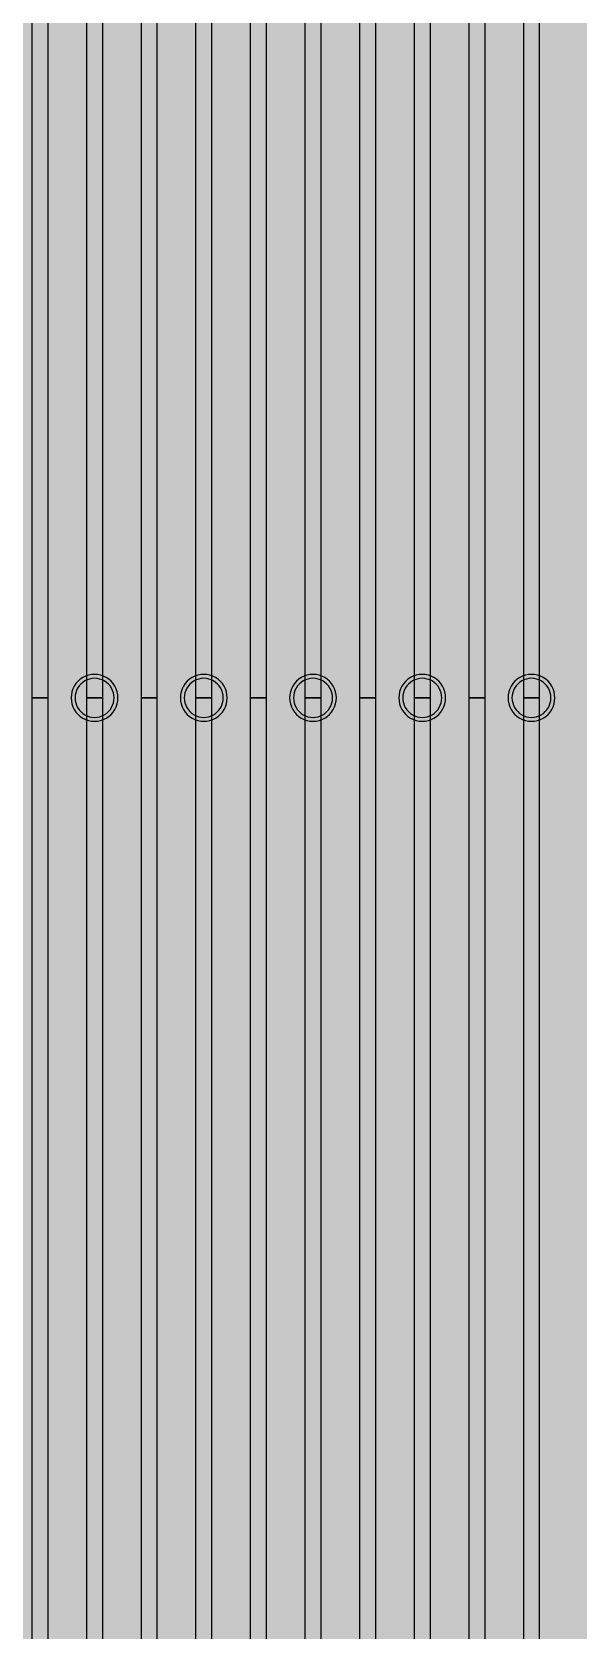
# Model space of a CAD drawing. Header units: metres. Extents: x -7231 to 10969, y -37556 to 1873.
# Drawn here: x 247.5 to 317.5, y -16751.3 to -16546.6 of the extents above; entities that cross this region are included whole.
import ezdxf

# ---------------------------------------------------------------- set-up
doc = ezdxf.new("R2010")
doc.units = ezdxf.units.M
for name, color, linetype in [('Metal1', 4, 'CONTINUOUS'), ('Metal2', 3, 'CONTINUOUS'), ('Polyimide', 7, 'CONTINUOUS')]:
    doc.layers.add(name, color=color, linetype=linetype)

msp = doc.modelspace()

# ---------------------------------------------------------------- hatches: boundary and pattern name
at = {"layer": 'Polyimide'}
msp.add_hatch(color=7, dxfattribs=at).paths.add_polyline_path([(4065.69, -468), (4066.67, -501.99), (4068.51, -535.99), (4071.41, -569.99), (4075.54, -603.99), (4081.04, -637.99), (4088.01, -671.99), (4096.52, -705.98), (4106.62, -739.98), (4118.33, -773.98), (4131.63, -807.98), (4146.49, -841.98), (4162.87, -875.98), (4180.68, -909.97), (4199.83, -943.97), (4220.22, -977.97), (4241.73, -1011.97), (4264.21, -1045.97), (4287.52, -1079.96), (4311.51, -1113.96), (4336.01, -1147.96), (4360.86, -1181.96), (4385.88, -1215.96), (4410.89, -1249.96), (4435.74, -1283.95), (4460.24, -1317.95), (4484.23, -1351.95), (4507.54, -1385.95), (4530.02, -1419.95), (4551.53, -1453.94), (4571.92, -1487.94), (4591.07, -1521.94), (4608.88, -1555.94), (4625.26, -1589.94), (4640.12, -1623.94), (4653.42, -1657.93), (4665.13, -1691.93), (4675.23, -1725.93), (4683.74, -1759.93), (4690.71, -1793.93), (4696.21, -1827.93), (4700.34, -1861.92), (4703.24, -1895.92), (4705.08, -1929.92), (4706.06, -1963.92), (4706.44, -1997.92), (4706.5, -2031.91), (4706.5, -4793.02), (4709.95, -4838.39), (4720.22, -4882.71), (4737.08, -4924.98), (4760.13, -4964.2), (4788.85, -4999.49), (4822.58, -5030.03), (4860.53, -5055.12), (4901.85, -5074.18), (4901.85, -5074.18), (4970.68, -5105.23), (5034.7, -5145.26), (5092.76, -5193.54), (5143.8, -5249.19), (5186.89, -5311.2), (5221.24, -5378.44), (5246.23, -5449.69), (5261.41, -5523.66), (5266.5, -5599), (5261.41, -5674.34), (5246.23, -5748.31), (5221.24, -5819.56), (5186.89, -5886.8), (5143.8, -5948.81), (5092.76, -6004.46), (5034.7, -6052.74), (4970.68, -6092.77), (4901.85, -6123.82), (4860.53, -6142.88), (4822.58, -6167.97), (4788.85, -6198.51), (4760.13, -6233.8), (4737.08, -6273.02), (4720.22, -6315.29), (4709.95, -6359.61), (4706.5, -6404.98), (4706.5, -9221.52), (4709.95, -9266.88), (4720.22, -9311.21), (4737.08, -9353.47), (4760.13, -9392.7), (4788.85, -9427.98), (4822.58, -9458.52), (4860.53, -9483.61), (4901.85, -9502.67), (4970.68, -9533.72), (5034.7, -9573.75), (5092.76, -9622.03), (5143.8, -9677.68), (5186.89, -9739.69), (5221.24, -9806.94), (5246.23, -9878.19), (5261.41, -9952.16), (5266.5, -10027.49), (5261.41, -10102.83), (5246.23, -10176.8), (5221.24, -10248.05), (5186.89, -10315.3), (5143.8, -10377.31), (5092.76, -10432.96), (5034.7, -10481.24), (4970.68, -10521.27), (4901.85, -10552.32), (4860.53, -10571.38), (4822.58, -10596.46), (4788.85, -10627), (4760.13, -10662.29), (4737.08, -10701.52), (4720.22, -10743.78), (4709.95, -10788.1), (4706.5, -10833.47), (4706.5, -13650.01), (4709.95, -13695.38), (4720.22, -13739.7), (4737.08, -13781.96), (4760.13, -13821.19), (4788.85, -13856.48), (4822.58, -13887.02), (4860.53, -13912.11), (4901.85, -13931.17), (4970.68, -13962.22), (5034.7, -14002.25), (5092.76, -14050.53), (5143.8, -14106.18), (5186.89, -14168.19), (5221.24, -14235.43), (5246.23, -14306.68), (5261.41, -14380.65), (5266.5, -14455.99), (5261.41, -14531.33), (5246.23, -14605.29), (5221.24, -14676.55), (5186.89, -14743.79), (5143.8, -14805.8), (5092.76, -14861.45), (5034.7, -14909.73), (4970.68, -14949.76), (4901.85, -14980.81), (4860.53, -14999.87), (4822.58, -15024.96), (4788.85, -15055.5), (4760.13, -15090.79), (4737.08, -15130.01), (4720.22, -15172.27), (4709.95, -15216.6), (4706.5, -15261.97), (4706.5, -15455.99), (4720.95, -15750.04), (4764.14, -16041.26), (4835.68, -16326.84), (4934.86, -16604.04), (5060.74, -16870.18), (5212.09, -17122.7), (5387.47, -17359.17), (5585.18, -17577.31), (5803.32, -17775.02), (6039.79, -17950.4), (6292.31, -18101.75), (6558.45, -18227.63), (6835.65, -18326.81), (7121.23, -18398.34), (7412.45, -18441.54), (7706.5, -18455.99), (9969.01, -18455.99), (10047.42, -18459.84), (10125.08, -18471.36), (10201.23, -18490.44), (10275.15, -18516.89), (10346.12, -18550.45), (10413.46, -18590.81), (10476.52, -18637.58), (10534.69, -18690.3), (10587.41, -18748.47), (10634.18, -18811.53), (10674.54, -18878.87), (10708.11, -18949.84), (10734.56, -19023.76), (10753.63, -19099.92), (10765.15, -19177.58), (10769.01, -19255.99), (10769.01, -20895.8), (10730.24, -20951.41), (10694.6, -21009.08), (10662.21, -21068.63), (10633.17, -21129.89), (10607.55, -21192.66), (10585.45, -21256.74), (10566.93, -21321.96), (10552.05, -21388.09), (10540.84, -21454.95), (10533.35, -21522.33), (10529.6, -21590.02), (10529.6, -21657.81), (10533.35, -21725.5), (10540.84, -21792.87), (10552.05, -21859.73), (10566.93, -21925.87), (10585.45, -21991.08), (10607.55, -22055.17), (10633.17, -22117.94), (10662.21, -22179.19), (10694.6, -22238.74), (10730.24, -22296.41), (10769.01, -22352.03), (10769.01, -32454.24), (10728.74, -32510.49), (10691.72, -32568.92), (10658.05, -32629.35), (10627.85, -32691.58), (10601.2, -32755.42), (10578.21, -32820.67), (10558.93, -32887.1), (10543.44, -32954.52), (10531.77, -33022.71), (10523.97, -33091.44), (10520.07, -33160.51), (10520.07, -33229.69), (10523.97, -33298.75), (10531.77, -33367.49), (10543.44, -33435.67), (10558.93, -33503.09), (10578.21, -33569.53), (10601.2, -33634.77), (10627.85, -33698.61), (10658.05, -33760.85), (10691.72, -33821.28), (10728.74, -33879.71), (10769.01, -33935.96), (10769.01, -36556), (10765.15, -36634.41), (10753.63, -36712.07), (10734.56, -36788.23), (10708.11, -36862.15), (10674.54, -36933.12), (10634.18, -37000.46), (10587.41, -37063.51), (10534.69, -37121.69), (10476.52, -37174.41), (10413.46, -37221.18), (10346.12, -37261.54), (10275.15, -37295.1), (10201.23, -37321.55), (10125.08, -37340.63), (10047.42, -37352.15), (9969.01, -37356), (-6231.01, -37356), (-6309.42, -37352.15), (-6387.08, -37340.63), (-6463.23, -37321.55), (-6537.15, -37295.1), (-6608.12, -37261.54), (-6675.46, -37221.18), (-6738.52, -37174.41), (-6796.69, -37121.69), (-6849.41, -37063.51), (-6896.18, -37000.46), (-6936.54, -36933.12), (-6970.11, -36862.15), (-6996.56, -36788.23), (-7015.63, -36712.07), (-7027.15, -36634.41), (-7031.01, -36556), (-7031.01, -33936), (-6990.74, -33879.75), (-6953.7, -33821.31), (-6920.03, -33760.88), (-6889.82, -33698.64), (-6863.18, -33634.8), (-6840.18, -33569.55), (-6820.9, -33503.11), (-6805.4, -33435.69), (-6793.74, -33367.49), (-6785.94, -33298.75), (-6782.03, -33229.68), (-6782.03, -33160.5), (-6785.94, -33091.43), (-6793.74, -33022.69), (-6805.4, -32954.5), (-6820.9, -32887.07), (-6840.18, -32820.63), (-6863.18, -32755.39), (-6889.82, -32691.54), (-6920.03, -32629.3), (-6953.7, -32568.87), (-6990.74, -32510.43), (-7031.01, -32454.18), (-7031.01, -22364.83), (-6990.74, -22308.58), (-6953.7, -22250.14), (-6920.03, -22189.71), (-6889.82, -22127.47), (-6863.18, -22063.62), (-6840.18, -21998.38), (-6820.9, -21931.94), (-6805.4, -21864.51), (-6793.74, -21796.32), (-6785.94, -21727.58), (-6782.03, -21658.51), (-6782.03, -21589.33), (-6785.94, -21520.26), (-6793.74, -21451.52), (-6805.4, -21383.32), (-6820.9, -21315.9), (-6840.18, -21249.46), (-6863.18, -21184.21), (-6889.82, -21120.37), (-6920.03, -21058.13), (-6953.7, -20997.7), (-6990.74, -20939.26), (-7031.01, -20883.01), (-7031.01, -19255.99), (-7027.15, -19177.58), (-7015.63, -19099.92), (-6996.56, -19023.76), (-6970.11, -18949.84), (-6936.54, -18878.87), (-6896.18, -18811.53), (-6849.41, -18748.47), (-6796.69, -18690.3), (-6738.52, -18637.58), (-6675.46, -18590.81), (-6608.12, -18550.45), (-6537.15, -18516.89), (-6463.23, -18490.44), (-6387.08, -18471.36), (-6309.42, -18459.84), (-6231.01, -18455.99), (-3968.5, -18455.99), (-3674.45, -18441.54), (-3383.23, -18398.34), (-3097.65, -18326.81), (-2820.45, -18227.63), (-2554.31, -18101.75), (-2301.79, -17950.4), (-2065.32, -17775.02), (-1847.18, -17577.31), (-1649.47, -17359.17), (-1474.09, -17122.7), (-1322.74, -16870.18), (-1196.86, -16604.04), (-1097.68, -16326.84), (-1026.14, -16041.26), (-982.95, -15750.04), (-968.5, -15455.99), (-968.5, -15261.97), (-971.95, -15216.6), (-982.22, -15172.27), (-999.08, -15130.01), (-1022.13, -15090.79), (-1050.85, -15055.5), (-1084.58, -15024.96), (-1122.53, -14999.87), (-1163.85, -14980.81), (-1232.68, -14949.76), (-1296.7, -14909.73), (-1354.76, -14861.45), (-1405.8, -14805.8), (-1448.89, -14743.79), (-1483.24, -14676.55), (-1508.23, -14605.29), (-1523.41, -14531.33), (-1528.5, -14455.99), (-1523.41, -14380.65), (-1508.23, -14306.68), (-1483.24, -14235.43), (-1448.89, -14168.19), (-1405.8, -14106.18), (-1354.76, -14050.53), (-1296.7, -14002.25), (-1232.68, -13962.22), (-1163.85, -13931.17), (-1122.53, -13912.11), (-1084.58, -13887.02), (-1050.85, -13856.48), (-1022.13, -13821.19), (-999.08, -13781.96), (-982.22, -13739.7), (-971.95, -13695.38), (-968.5, -13650.01), (-968.5, -12309.64), (-971.95, -12264.27), (-982.22, -12219.94), (-999.08, -12177.68), (-1022.13, -12138.46), (-1050.85, -12103.17), (-1084.58, -12072.63), (-1122.53, -12047.54), (-1163.85, -12028.48), (-1232.68, -11997.43), (-1296.7, -11957.4), (-1354.76, -11909.12), (-1405.8, -11853.47), (-1448.89, -11791.46), (-1483.24, -11724.22), (-1508.23, -11652.96), (-1523.41, -11579), (-1528.5, -11503.66), (-1523.41, -11428.32), (-1508.23, -11354.35), (-1483.24, -11283.1), (-1448.89, -11215.86), (-1405.8, -11153.85), (-1354.76, -11098.2), (-1296.7, -11049.92), (-1232.68, -11009.89), (-1163.85, -10978.84), (-1122.53, -10959.78), (-1084.58, -10934.69), (-1050.85, -10904.15), (-1022.13, -10868.86), (-999.08, -10829.63), (-982.22, -10787.37), (-971.95, -10743.05), (-968.5, -10697.68), (-968.5, -9357.31), (-971.95, -9311.94), (-982.22, -9267.62), (-999.08, -9225.35), (-1022.13, -9186.13), (-1050.85, -9150.84), (-1084.58, -9120.3), (-1122.53, -9095.21), (-1163.85, -9076.15), (-1163.85, -9076.15), (-1232.68, -9045.1), (-1296.7, -9005.07), (-1354.76, -8956.79), (-1405.8, -8901.14), (-1448.89, -8839.13), (-1483.24, -8771.89), (-1508.23, -8700.64), (-1523.41, -8626.67), (-1528.5, -8551.33), (-1523.41, -8475.99), (-1508.23, -8402.02), (-1483.24, -8330.77), (-1448.89, -8263.53), (-1405.8, -8201.52), (-1354.76, -8145.87), (-1296.7, -8097.59), (-1232.68, -8057.56), (-1163.85, -8026.51), (-1163.85, -8026.51), (-1122.53, -8007.45), (-1084.58, -7982.36), (-1050.85, -7951.82), (-1022.13, -7916.53), (-999.08, -7877.31), (-982.22, -7835.04), (-971.95, -7790.72), (-968.5, -7745.35), (-968.5, -6404.98), (-971.95, -6359.61), (-982.22, -6315.29), (-999.08, -6273.02), (-1022.13, -6233.8), (-1050.85, -6198.51), (-1084.58, -6167.97), (-1122.53, -6142.88), (-1163.85, -6123.82), (-1163.85, -6123.82), (-1232.68, -6092.77), (-1296.7, -6052.74), (-1354.76, -6004.46), (-1405.8, -5948.81), (-1448.89, -5886.8), (-1483.24, -5819.56), (-1508.23, -5748.31), (-1523.41, -5674.34), (-1528.5, -5599), (-1523.41, -5523.66), (-1508.23, -5449.69), (-1483.24, -5378.44), (-1448.89, -5311.2), (-1405.8, -5249.19), (-1354.76, -5193.54), (-1296.7, -5145.26), (-1232.68, -5105.23), (-1163.85, -5074.18), (-1163.85, -5074.18), (-1122.53, -5055.12), (-1084.58, -5030.03), (-1050.85, -4999.49), (-1022.13, -4964.2), (-999.08, -4924.98), (-982.22, -4882.71), (-971.95, -4838.39), (-968.5, -4793.02), (-968.5, -2031.91), (-968.44, -1997.92), (-968.06, -1963.92), (-967.05, -1929.92), (-965.18, -1895.92), (-962.22, -1861.92), (-958.01, -1827.93), (-952.41, -1793.93), (-945.31, -1759.93), (-936.64, -1725.93), (-926.35, -1691.93), (-914.43, -1657.93), (-900.88, -1623.94), (-885.74, -1589.94), (-869.05, -1555.94), (-850.91, -1521.94), (-831.4, -1487.94), (-810.63, -1453.94), (-788.72, -1419.95), (-765.82, -1385.95), (-742.07, -1351.95), (-717.63, -1317.95), (-692.67, -1283.95), (-667.36, -1249.96), (-641.88, -1215.96), (-616.39, -1181.96), (-591.08, -1147.96), (-566.12, -1113.96), (-541.68, -1079.96), (-517.93, -1045.97), (-495.03, -1011.97), (-473.12, -977.97), (-452.35, -943.97), (-432.84, -909.97), (-414.7, -875.98), (-398.01, -841.98), (-382.87, -807.98), (-369.32, -773.98), (-357.4, -739.98), (-347.11, -705.98), (-338.44, -671.99), (-331.34, -637.99), (-325.74, -603.99), (-321.53, -569.99), (-318.57, -535.99), (-316.7, -501.99), (-315.69, -468), (-315.31, -434), (-315.25, -400), (-315.25, 401), (-315.25, 451), (-315.25, 1644), (-270.25, 1644), (-270.03, 1637.13), (-269.35, 1630.29), (-268.23, 1623.52), (-266.67, 1616.82), (-264.68, 1610.25), (-262.26, 1603.82), (-259.42, 1597.56), (-256.18, 1591.5), (-252.55, 1585.67), (-248.55, 1580.08), (-244.19, 1574.77), (-239.5, 1569.75), (-234.48, 1565.06), (-229.17, 1560.7), (-223.58, 1556.7), (-217.75, 1553.07), (-211.69, 1549.83), (-205.43, 1546.99), (-199, 1544.57), (-192.43, 1542.58), (-185.73, 1541.02), (-178.96, 1539.9), (-172.12, 1539.22), (-165.25, 1539), (-158.38, 1539.22), (-151.54, 1539.9), (-144.77, 1541.02), (-138.07, 1542.58), (-131.5, 1544.57), (-125.07, 1546.99), (-118.81, 1549.83), (-112.75, 1553.07), (-106.92, 1556.7), (-101.33, 1560.7), (-96.02, 1565.06), (-91, 1569.75), (-86.31, 1574.77), (-81.95, 1580.08), (-77.95, 1585.67), (-74.32, 1591.5), (-71.08, 1597.56), (-68.24, 1603.82), (-65.82, 1610.25), (-63.83, 1616.82), (-62.27, 1623.52), (-61.15, 1630.29), (-60.47, 1637.13), (-60.25, 1644), (1853, 1644), (1853, 1573), (3815.25, 1573), (3815.46, 1579.54), (3816.11, 1586.05), (3817.17, 1592.51), (3818.66, 1598.88), (3820.56, 1605.14), (3822.86, 1611.27), (3825.56, 1617.23), (3828.65, 1623), (3832.1, 1628.56), (3835.91, 1633.88), (3840.07, 1638.93), (3844.54, 1643.71), (3849.32, 1648.18), (3854.37, 1652.34), (3859.69, 1656.15), (3865.25, 1659.6), (3871.02, 1662.69), (3876.98, 1665.39), (3883.11, 1667.69), (3889.37, 1669.59), (3895.74, 1671.08), (3902.2, 1672.14), (3908.71, 1672.79), (3915.25, 1673), (3921.79, 1672.79), (3928.3, 1672.14), (3934.76, 1671.08), (3941.13, 1669.59), (3947.39, 1667.69), (3953.52, 1665.39), (3959.48, 1662.69), (3965.25, 1659.6), (3970.81, 1656.15), (3976.13, 1652.34), (3981.18, 1648.18), (3985.96, 1643.71), (3990.43, 1638.93), (3994.59, 1633.88), (3998.4, 1628.56), (4001.85, 1623), (4004.94, 1617.23), (4007.64, 1611.27), (4009.94, 1605.14), (4011.84, 1598.88), (4013.33, 1592.51), (4014.39, 1586.05), (4015.04, 1579.54), (4015.25, 1573), (4065.25, 1573), (4065.25, 451), (4065.25, 401), (4065.25, -400), (4065.31, -434), (4065.69, -468)])

# ---------------------------------------------------------------- linework, layer by layer
at = {"layer": 'Metal1'}
for points in [[(249.5, -2032.11), (249.5, -16631.91), (247.5, -16631.91), (247.5, -2031.72)], [(256.5, -2032.11), (256.5, -16631.91), (254.5, -16631.91), (254.5, -2031.72)], [(263.5, -2032.11), (263.5, -16631.91), (261.5, -16631.91), (261.5, -2031.72)], [(270.5, -2032.11), (270.5, -16631.91), (268.5, -16631.91), (268.5, -2031.72)], [(277.5, -2032.1), (277.5, -16631.91), (275.5, -16631.91), (275.5, -2031.73)], [(284.5, -2032.1), (284.5, -16631.91), (282.5, -16631.91), (282.5, -2031.73)], [(291.5, -2032.1), (291.5, -16631.91), (289.5, -16631.91), (289.5, -2031.73)], [(298.5, -2032.1), (298.5, -16631.91), (296.5, -16631.91), (296.5, -2031.73)], [(305.5, -2032.1), (305.5, -16631.91), (303.5, -16631.91), (303.5, -2031.73)], [(312.5, -2032.1), (312.5, -16631.91), (310.5, -16631.91), (310.5, -2031.73)], [(350.67, -17789.97), (335.96, -17767.47), (321.24, -17744.97), (306.53, -17722.46), (291.81, -17699.96), (277.09, -17677.46), (262.38, -17654.96), (253.47, -17641.34), (247.5, -17621.31), (247.5, -16631.91), (249.5, -16631.91), (249.5, -17621.01), (255.3, -17640.49), (264.05, -17653.87), (278.77, -17676.37), (293.48, -17698.87), (308.2, -17721.37), (322.91, -17743.87), (337.63, -17766.37), (352.35, -17788.87)], [(363.78, -17789.96), (349.19, -17767.46), (334.6, -17744.96), (320.01, -17722.46), (305.43, -17699.96), (290.84, -17677.46), (276.25, -17654.96), (267.42, -17641.34), (261.5, -17621.33), (261.5, -16631.91), (263.5, -16631.91), (263.5, -17621.04), (269.25, -17640.49), (277.93, -17653.87), (292.52, -17676.37), (307.1, -17698.87), (321.69, -17721.37), (336.28, -17743.87), (350.87, -17766.37), (365.46, -17788.88)], [(376.89, -17789.96), (362.43, -17767.46), (347.96, -17744.96), (333.5, -17722.46), (319.04, -17699.96), (304.58, -17677.46), (290.12, -17654.96), (281.37, -17641.33), (275.5, -17621.36), (275.5, -16631.91), (277.5, -16631.91), (277.5, -17621.07), (283.2, -17640.5), (291.8, -17653.87), (306.26, -17676.38), (320.72, -17698.88), (335.19, -17721.38), (349.65, -17743.88), (364.11, -17766.38), (378.57, -17788.88)], [(390, -17789.96), (375.66, -17767.46), (361.33, -17744.96), (346.99, -17722.45), (332.66, -17699.95), (318.32, -17677.45), (303.99, -17654.95), (295.31, -17641.33), (289.5, -17621.39), (289.5, -16631.91), (291.5, -16631.91), (291.5, -17621.1), (297.15, -17640.5), (305.68, -17653.88), (320.01, -17676.38), (334.35, -17698.88), (348.68, -17721.38), (363.01, -17743.88), (377.35, -17766.38), (391.68, -17788.88)], [(403.1, -17789.95), (388.9, -17767.45), (374.69, -17744.95), (360.48, -17722.45), (346.28, -17699.95), (332.07, -17677.45), (317.86, -17654.95), (309.26, -17641.33), (303.5, -17621.41), (303.5, -16631.91), (305.5, -16631.91), (305.5, -17621.13), (311.1, -17640.5), (319.55, -17653.88), (333.76, -17676.38), (347.97, -17698.88), (362.17, -17721.38), (376.38, -17743.88), (390.59, -17766.38), (404.79, -17788.89)]]:
    msp.add_lwpolyline(points, dxfattribs=at)
for points in [[(258.5, -16631.91), (258.47, -16631.52), (258.4, -16631.14), (258.27, -16630.77), (258.1, -16630.41), (257.88, -16630.09), (257.62, -16629.79), (257.33, -16629.53), (257, -16629.32), (256.65, -16629.14), (256.28, -16629.02), (255.89, -16628.94), (255.5, -16628.91), (255.11, -16628.94), (254.72, -16629.02), (254.35, -16629.14), (254, -16629.32), (253.67, -16629.53), (253.38, -16629.79), (253.12, -16630.09), (252.9, -16630.41), (252.73, -16630.77), (252.6, -16631.14), (252.53, -16631.52), (252.5, -16631.91), (252.53, -16632.31), (252.6, -16632.69), (252.73, -16633.06), (252.9, -16633.41), (253.12, -16633.74), (253.38, -16634.04), (253.67, -16634.29), (254, -16634.51), (254.35, -16634.69), (254.72, -16634.81), (255.11, -16634.89), (255.5, -16634.91), (255.89, -16634.89), (256.28, -16634.81), (256.65, -16634.69), (257, -16634.51), (257.33, -16634.29), (257.62, -16634.04), (257.88, -16633.74), (258.1, -16633.41), (258.27, -16633.06), (258.4, -16632.69), (258.47, -16632.31), (258.5, -16631.91)], [(272.5, -16631.91), (272.47, -16631.52), (272.4, -16631.14), (272.27, -16630.77), (272.1, -16630.41), (271.88, -16630.09), (271.62, -16629.79), (271.33, -16629.53), (271, -16629.32), (270.65, -16629.14), (270.28, -16629.02), (269.89, -16628.94), (269.5, -16628.91), (269.11, -16628.94), (268.72, -16629.02), (268.35, -16629.14), (268, -16629.32), (267.67, -16629.53), (267.38, -16629.79), (267.12, -16630.09), (266.9, -16630.41), (266.73, -16630.77), (266.6, -16631.14), (266.53, -16631.52), (266.5, -16631.91), (266.53, -16632.31), (266.6, -16632.69), (266.73, -16633.06), (266.9, -16633.41), (267.12, -16633.74), (267.38, -16634.04), (267.67, -16634.29), (268, -16634.51), (268.35, -16634.69), (268.72, -16634.81), (269.11, -16634.89), (269.5, -16634.91), (269.89, -16634.89), (270.28, -16634.81), (270.65, -16634.69), (271, -16634.51), (271.33, -16634.29), (271.62, -16634.04), (271.88, -16633.74), (272.1, -16633.41), (272.27, -16633.06), (272.4, -16632.69), (272.47, -16632.31), (272.5, -16631.91)], [(286.5, -16631.91), (286.47, -16631.52), (286.4, -16631.14), (286.27, -16630.77), (286.1, -16630.41), (285.88, -16630.09), (285.62, -16629.79), (285.33, -16629.53), (285, -16629.32), (284.65, -16629.14), (284.28, -16629.02), (283.89, -16628.94), (283.5, -16628.91), (283.11, -16628.94), (282.72, -16629.02), (282.35, -16629.14), (282, -16629.32), (281.67, -16629.53), (281.38, -16629.79), (281.12, -16630.09), (280.9, -16630.41), (280.73, -16630.77), (280.6, -16631.14), (280.53, -16631.52), (280.5, -16631.91), (280.53, -16632.31), (280.6, -16632.69), (280.73, -16633.06), (280.9, -16633.41), (281.12, -16633.74), (281.38, -16634.04), (281.67, -16634.29), (282, -16634.51), (282.35, -16634.69), (282.72, -16634.81), (283.11, -16634.89), (283.5, -16634.91), (283.89, -16634.89), (284.28, -16634.81), (284.65, -16634.69), (285, -16634.51), (285.33, -16634.29), (285.62, -16634.04), (285.88, -16633.74), (286.1, -16633.41), (286.27, -16633.06), (286.4, -16632.69), (286.47, -16632.31), (286.5, -16631.91)], [(300.5, -16631.91), (300.47, -16631.52), (300.4, -16631.14), (300.27, -16630.77), (300.1, -16630.41), (299.88, -16630.09), (299.62, -16629.79), (299.33, -16629.53), (299, -16629.32), (298.65, -16629.14), (298.28, -16629.02), (297.89, -16628.94), (297.5, -16628.91), (297.11, -16628.94), (296.72, -16629.02), (296.35, -16629.14), (296, -16629.32), (295.67, -16629.53), (295.38, -16629.79), (295.12, -16630.09), (294.9, -16630.41), (294.73, -16630.77), (294.6, -16631.14), (294.53, -16631.52), (294.5, -16631.91), (294.53, -16632.31), (294.6, -16632.69), (294.73, -16633.06), (294.9, -16633.41), (295.12, -16633.74), (295.38, -16634.04), (295.67, -16634.29), (296, -16634.51), (296.35, -16634.69), (296.72, -16634.81), (297.11, -16634.89), (297.5, -16634.91), (297.89, -16634.89), (298.28, -16634.81), (298.65, -16634.69), (299, -16634.51), (299.33, -16634.29), (299.62, -16634.04), (299.88, -16633.74), (300.1, -16633.41), (300.27, -16633.06), (300.4, -16632.69), (300.47, -16632.31), (300.5, -16631.91)], [(314.5, -16631.91), (314.47, -16631.52), (314.4, -16631.14), (314.27, -16630.77), (314.1, -16630.41), (313.88, -16630.09), (313.62, -16629.79), (313.33, -16629.53), (313, -16629.32), (312.65, -16629.14), (312.28, -16629.02), (311.89, -16628.94), (311.5, -16628.91), (311.11, -16628.94), (310.72, -16629.02), (310.35, -16629.14), (310, -16629.32), (309.67, -16629.53), (309.38, -16629.79), (309.12, -16630.09), (308.9, -16630.41), (308.73, -16630.77), (308.6, -16631.14), (308.53, -16631.52), (308.5, -16631.91), (308.53, -16632.31), (308.6, -16632.69), (308.73, -16633.06), (308.9, -16633.41), (309.12, -16633.74), (309.38, -16634.04), (309.67, -16634.29), (310, -16634.51), (310.35, -16634.69), (310.72, -16634.81), (311.11, -16634.89), (311.5, -16634.91), (311.89, -16634.89), (312.28, -16634.81), (312.65, -16634.69), (313, -16634.51), (313.33, -16634.29), (313.62, -16634.04), (313.88, -16633.74), (314.1, -16633.41), (314.27, -16633.06), (314.4, -16632.69), (314.47, -16632.31), (314.5, -16631.91)]]:
    msp.add_lwpolyline(points, close=True, dxfattribs=at)
at = {"layer": 'Metal2'}
for points in [[(258.5, -16631.91), (258.47, -16631.52), (258.4, -16631.14), (258.27, -16630.77), (258.1, -16630.41), (257.88, -16630.09), (257.62, -16629.79), (257.33, -16629.53), (257, -16629.32), (256.65, -16629.14), (256.28, -16629.02), (255.89, -16628.94), (255.5, -16628.91), (255.11, -16628.94), (254.72, -16629.02), (254.35, -16629.14), (254, -16629.32), (253.67, -16629.53), (253.38, -16629.79), (253.12, -16630.09), (252.9, -16630.41), (252.73, -16630.77), (252.6, -16631.14), (252.53, -16631.52), (252.5, -16631.91), (252.53, -16632.31), (252.6, -16632.69), (252.73, -16633.06), (252.9, -16633.41), (253.12, -16633.74), (253.38, -16634.04), (253.67, -16634.29), (254, -16634.51), (254.35, -16634.69), (254.72, -16634.81), (255.11, -16634.89), (255.5, -16634.91), (255.89, -16634.89), (256.28, -16634.81), (256.65, -16634.69), (257, -16634.51), (257.33, -16634.29), (257.62, -16634.04), (257.88, -16633.74), (258.1, -16633.41), (258.27, -16633.06), (258.4, -16632.69), (258.47, -16632.31), (258.5, -16631.91)], [(272.5, -16631.91), (272.47, -16631.52), (272.4, -16631.14), (272.27, -16630.77), (272.1, -16630.41), (271.88, -16630.09), (271.62, -16629.79), (271.33, -16629.53), (271, -16629.32), (270.65, -16629.14), (270.28, -16629.02), (269.89, -16628.94), (269.5, -16628.91), (269.11, -16628.94), (268.72, -16629.02), (268.35, -16629.14), (268, -16629.32), (267.67, -16629.53), (267.38, -16629.79), (267.12, -16630.09), (266.9, -16630.41), (266.73, -16630.77), (266.6, -16631.14), (266.53, -16631.52), (266.5, -16631.91), (266.53, -16632.31), (266.6, -16632.69), (266.73, -16633.06), (266.9, -16633.41), (267.12, -16633.74), (267.38, -16634.04), (267.67, -16634.29), (268, -16634.51), (268.35, -16634.69), (268.72, -16634.81), (269.11, -16634.89), (269.5, -16634.91), (269.89, -16634.89), (270.28, -16634.81), (270.65, -16634.69), (271, -16634.51), (271.33, -16634.29), (271.62, -16634.04), (271.88, -16633.74), (272.1, -16633.41), (272.27, -16633.06), (272.4, -16632.69), (272.47, -16632.31), (272.5, -16631.91)], [(286.5, -16631.91), (286.47, -16631.52), (286.4, -16631.14), (286.27, -16630.77), (286.1, -16630.41), (285.88, -16630.09), (285.62, -16629.79), (285.33, -16629.53), (285, -16629.32), (284.65, -16629.14), (284.28, -16629.02), (283.89, -16628.94), (283.5, -16628.91), (283.11, -16628.94), (282.72, -16629.02), (282.35, -16629.14), (282, -16629.32), (281.67, -16629.53), (281.38, -16629.79), (281.12, -16630.09), (280.9, -16630.41), (280.73, -16630.77), (280.6, -16631.14), (280.53, -16631.52), (280.5, -16631.91), (280.53, -16632.31), (280.6, -16632.69), (280.73, -16633.06), (280.9, -16633.41), (281.12, -16633.74), (281.38, -16634.04), (281.67, -16634.29), (282, -16634.51), (282.35, -16634.69), (282.72, -16634.81), (283.11, -16634.89), (283.5, -16634.91), (283.89, -16634.89), (284.28, -16634.81), (284.65, -16634.69), (285, -16634.51), (285.33, -16634.29), (285.62, -16634.04), (285.88, -16633.74), (286.1, -16633.41), (286.27, -16633.06), (286.4, -16632.69), (286.47, -16632.31), (286.5, -16631.91)], [(300.5, -16631.91), (300.47, -16631.52), (300.4, -16631.14), (300.27, -16630.77), (300.1, -16630.41), (299.88, -16630.09), (299.62, -16629.79), (299.33, -16629.53), (299, -16629.32), (298.65, -16629.14), (298.28, -16629.02), (297.89, -16628.94), (297.5, -16628.91), (297.11, -16628.94), (296.72, -16629.02), (296.35, -16629.14), (296, -16629.32), (295.67, -16629.53), (295.38, -16629.79), (295.12, -16630.09), (294.9, -16630.41), (294.73, -16630.77), (294.6, -16631.14), (294.53, -16631.52), (294.5, -16631.91), (294.53, -16632.31), (294.6, -16632.69), (294.73, -16633.06), (294.9, -16633.41), (295.12, -16633.74), (295.38, -16634.04), (295.67, -16634.29), (296, -16634.51), (296.35, -16634.69), (296.72, -16634.81), (297.11, -16634.89), (297.5, -16634.91), (297.89, -16634.89), (298.28, -16634.81), (298.65, -16634.69), (299, -16634.51), (299.33, -16634.29), (299.62, -16634.04), (299.88, -16633.74), (300.1, -16633.41), (300.27, -16633.06), (300.4, -16632.69), (300.47, -16632.31), (300.5, -16631.91)], [(314.5, -16631.91), (314.47, -16631.52), (314.4, -16631.14), (314.27, -16630.77), (314.1, -16630.41), (313.88, -16630.09), (313.62, -16629.79), (313.33, -16629.53), (313, -16629.32), (312.65, -16629.14), (312.28, -16629.02), (311.89, -16628.94), (311.5, -16628.91), (311.11, -16628.94), (310.72, -16629.02), (310.35, -16629.14), (310, -16629.32), (309.67, -16629.53), (309.38, -16629.79), (309.12, -16630.09), (308.9, -16630.41), (308.73, -16630.77), (308.6, -16631.14), (308.53, -16631.52), (308.5, -16631.91), (308.53, -16632.31), (308.6, -16632.69), (308.73, -16633.06), (308.9, -16633.41), (309.12, -16633.74), (309.38, -16634.04), (309.67, -16634.29), (310, -16634.51), (310.35, -16634.69), (310.72, -16634.81), (311.11, -16634.89), (311.5, -16634.91), (311.89, -16634.89), (312.28, -16634.81), (312.65, -16634.69), (313, -16634.51), (313.33, -16634.29), (313.62, -16634.04), (313.88, -16633.74), (314.1, -16633.41), (314.27, -16633.06), (314.4, -16632.69), (314.47, -16632.31), (314.5, -16631.91)]]:
    msp.add_lwpolyline(points, close=True, dxfattribs=at)
for points in [[(357.23, -17789.97), (342.57, -17767.46), (327.92, -17744.96), (313.27, -17722.46), (298.62, -17699.96), (283.97, -17677.46), (269.31, -17654.96), (260.44, -17641.34), (254.5, -17621.32), (254.5, -16631.91), (256.5, -16631.91), (256.5, -17621.03), (262.28, -17640.49), (270.99, -17653.87), (285.64, -17676.37), (300.29, -17698.87), (314.95, -17721.37), (329.6, -17743.87), (344.25, -17766.37), (358.9, -17788.87)], [(370.33, -17789.96), (355.81, -17767.46), (341.28, -17744.96), (326.76, -17722.46), (312.23, -17699.96), (297.71, -17677.46), (283.18, -17654.96), (274.39, -17641.34), (268.5, -17621.35), (268.5, -16631.91), (270.5, -16631.91), (270.5, -17621.06), (276.23, -17640.49), (284.86, -17653.87), (299.39, -17676.37), (313.91, -17698.87), (328.44, -17721.38), (342.96, -17743.88), (357.49, -17766.38), (372.01, -17788.88)], [(383.44, -17789.96), (369.04, -17767.46), (354.65, -17744.96), (340.25, -17722.46), (325.85, -17699.96), (311.45, -17677.46), (297.06, -17654.95), (288.34, -17641.33), (282.5, -17621.37), (282.5, -16631.91), (284.5, -16631.91), (284.5, -17621.09), (290.18, -17640.5), (298.74, -17653.88), (313.14, -17676.38), (327.54, -17698.88), (341.93, -17721.38), (356.33, -17743.88), (370.73, -17766.38), (385.13, -17788.88)], [(396.55, -17789.96), (382.28, -17767.45), (368.01, -17744.95), (353.74, -17722.45), (339.47, -17699.95), (325.2, -17677.45), (310.93, -17654.95), (302.29, -17641.33), (296.5, -17621.4), (296.5, -16631.91), (298.5, -16631.91), (298.5, -17621.11), (304.13, -17640.5), (312.62, -17653.88), (326.89, -17676.38), (341.16, -17698.88), (355.43, -17721.38), (369.7, -17743.88), (383.97, -17766.38), (398.24, -17788.88)], [(409.66, -17789.95), (395.51, -17767.45), (381.37, -17744.95), (367.23, -17722.45), (353.08, -17699.95), (338.94, -17677.45), (324.8, -17654.95), (316.24, -17641.33), (310.5, -17621.43), (310.5, -16631.91), (312.5, -16631.91), (312.5, -17621.14), (318.08, -17640.5), (326.49, -17653.88), (340.63, -17676.38), (354.78, -17698.88), (368.92, -17721.39), (383.06, -17743.89), (397.21, -17766.39), (411.35, -17788.89)]]:
    msp.add_lwpolyline(points, dxfattribs=at)
at = {"layer": 'Via'}
for points in [[(258, -16631.91), (257.98, -16631.59), (257.91, -16631.27), (257.81, -16630.96), (257.67, -16630.66), (257.48, -16630.39), (257.27, -16630.15), (257.02, -16629.93), (256.75, -16629.75), (256.46, -16629.6), (256.15, -16629.5), (255.83, -16629.44), (255.5, -16629.41), (255.17, -16629.44), (254.85, -16629.5), (254.54, -16629.6), (254.25, -16629.75), (253.98, -16629.93), (253.73, -16630.15), (253.52, -16630.39), (253.33, -16630.66), (253.19, -16630.96), (253.09, -16631.27), (253.02, -16631.59), (253, -16631.91), (253.02, -16632.24), (253.09, -16632.56), (253.19, -16632.87), (253.33, -16633.16), (253.52, -16633.44), (253.73, -16633.68), (253.98, -16633.9), (254.25, -16634.08), (254.54, -16634.22), (254.85, -16634.33), (255.17, -16634.39), (255.5, -16634.41), (255.83, -16634.39), (256.15, -16634.33), (256.46, -16634.22), (256.75, -16634.08), (257.02, -16633.9), (257.27, -16633.68), (257.48, -16633.44), (257.67, -16633.16), (257.81, -16632.87), (257.91, -16632.56), (257.98, -16632.24), (258, -16631.91)], [(272, -16631.91), (271.98, -16631.59), (271.91, -16631.27), (271.81, -16630.96), (271.67, -16630.66), (271.48, -16630.39), (271.27, -16630.15), (271.02, -16629.93), (270.75, -16629.75), (270.46, -16629.6), (270.15, -16629.5), (269.83, -16629.44), (269.5, -16629.41), (269.17, -16629.44), (268.85, -16629.5), (268.54, -16629.6), (268.25, -16629.75), (267.98, -16629.93), (267.73, -16630.15), (267.52, -16630.39), (267.33, -16630.66), (267.19, -16630.96), (267.09, -16631.27), (267.02, -16631.59), (267, -16631.91), (267.02, -16632.24), (267.09, -16632.56), (267.19, -16632.87), (267.33, -16633.16), (267.52, -16633.44), (267.73, -16633.68), (267.98, -16633.9), (268.25, -16634.08), (268.54, -16634.22), (268.85, -16634.33), (269.17, -16634.39), (269.5, -16634.41), (269.83, -16634.39), (270.15, -16634.33), (270.46, -16634.22), (270.75, -16634.08), (271.02, -16633.9), (271.27, -16633.68), (271.48, -16633.44), (271.67, -16633.16), (271.81, -16632.87), (271.91, -16632.56), (271.98, -16632.24), (272, -16631.91)], [(286, -16631.91), (285.98, -16631.59), (285.91, -16631.27), (285.81, -16630.96), (285.67, -16630.66), (285.48, -16630.39), (285.27, -16630.15), (285.02, -16629.93), (284.75, -16629.75), (284.46, -16629.6), (284.15, -16629.5), (283.83, -16629.44), (283.5, -16629.41), (283.17, -16629.44), (282.85, -16629.5), (282.54, -16629.6), (282.25, -16629.75), (281.98, -16629.93), (281.73, -16630.15), (281.52, -16630.39), (281.33, -16630.66), (281.19, -16630.96), (281.09, -16631.27), (281.02, -16631.59), (281, -16631.91), (281.02, -16632.24), (281.09, -16632.56), (281.19, -16632.87), (281.33, -16633.16), (281.52, -16633.44), (281.73, -16633.68), (281.98, -16633.9), (282.25, -16634.08), (282.54, -16634.22), (282.85, -16634.33), (283.17, -16634.39), (283.5, -16634.41), (283.83, -16634.39), (284.15, -16634.33), (284.46, -16634.22), (284.75, -16634.08), (285.02, -16633.9), (285.27, -16633.68), (285.48, -16633.44), (285.67, -16633.16), (285.81, -16632.87), (285.91, -16632.56), (285.98, -16632.24), (286, -16631.91)], [(300, -16631.91), (299.98, -16631.59), (299.91, -16631.27), (299.81, -16630.96), (299.67, -16630.66), (299.48, -16630.39), (299.27, -16630.15), (299.02, -16629.93), (298.75, -16629.75), (298.46, -16629.6), (298.15, -16629.5), (297.83, -16629.44), (297.5, -16629.41), (297.17, -16629.44), (296.85, -16629.5), (296.54, -16629.6), (296.25, -16629.75), (295.98, -16629.93), (295.73, -16630.15), (295.52, -16630.39), (295.33, -16630.66), (295.19, -16630.96), (295.09, -16631.27), (295.02, -16631.59), (295, -16631.91), (295.02, -16632.24), (295.09, -16632.56), (295.19, -16632.87), (295.33, -16633.16), (295.52, -16633.44), (295.73, -16633.68), (295.98, -16633.9), (296.25, -16634.08), (296.54, -16634.22), (296.85, -16634.33), (297.17, -16634.39), (297.5, -16634.41), (297.83, -16634.39), (298.15, -16634.33), (298.46, -16634.22), (298.75, -16634.08), (299.02, -16633.9), (299.27, -16633.68), (299.48, -16633.44), (299.67, -16633.16), (299.81, -16632.87), (299.91, -16632.56), (299.98, -16632.24), (300, -16631.91)], [(314, -16631.91), (313.98, -16631.59), (313.91, -16631.27), (313.81, -16630.96), (313.67, -16630.66), (313.48, -16630.39), (313.27, -16630.15), (313.02, -16629.93), (312.75, -16629.75), (312.46, -16629.6), (312.15, -16629.5), (311.83, -16629.44), (311.5, -16629.41), (311.17, -16629.44), (310.85, -16629.5), (310.54, -16629.6), (310.25, -16629.75), (309.98, -16629.93), (309.73, -16630.15), (309.52, -16630.39), (309.33, -16630.66), (309.19, -16630.96), (309.09, -16631.27), (309.02, -16631.59), (309, -16631.91), (309.02, -16632.24), (309.09, -16632.56), (309.19, -16632.87), (309.33, -16633.16), (309.52, -16633.44), (309.73, -16633.68), (309.98, -16633.9), (310.25, -16634.08), (310.54, -16634.22), (310.85, -16634.33), (311.17, -16634.39), (311.5, -16634.41), (311.83, -16634.39), (312.15, -16634.33), (312.46, -16634.22), (312.75, -16634.08), (313.02, -16633.9), (313.27, -16633.68), (313.48, -16633.44), (313.67, -16633.16), (313.81, -16632.87), (313.91, -16632.56), (313.98, -16632.24), (314, -16631.91)]]:
    msp.add_lwpolyline(points, close=True, dxfattribs=at)

doc.saveas('drawing.dxf')
